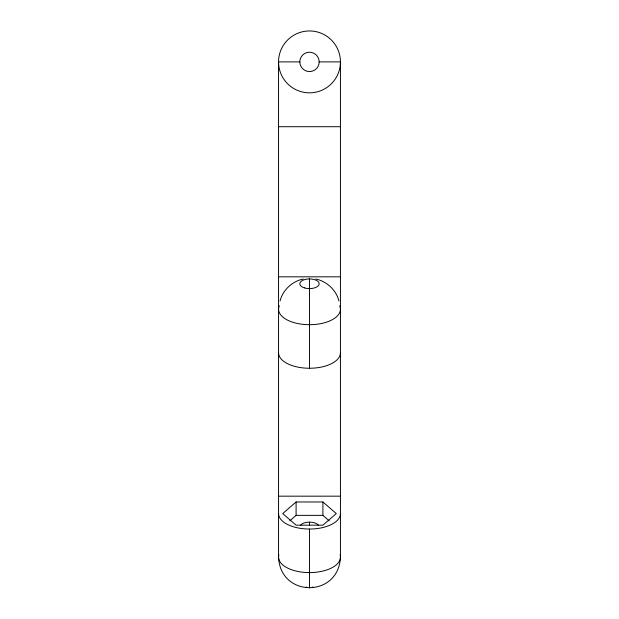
<?xml version="1.0" encoding="UTF-8"?>
<svg xmlns="http://www.w3.org/2000/svg" width="619" height="619" viewBox="0 0 619 619"><rect width="100%" height="100%" fill="white"/><g stroke="black" fill="none" stroke-linecap="round" stroke-linejoin="round"><path stroke-width="0.93" d="M280.059 300.973C282.69 290.149 292.253 281.25 303.178 279.03M296.099 501.97L282.705 513.569L296.099 525.175L322.901 525.175L336.295 513.569L322.901 501.97L296.099 501.97L296.099 515.364L289.754 520.865M299.828 61.892L278.558 61.892L278.558 557.115C280.206 597.861 338.794 597.861 340.442 557.115L340.442 61.892A30.942 30.942 0 0 0 294.025 35.097A30.942 30.942 0 0 0 294.025 88.695A30.942 30.942 0 0 0 340.442 61.892L319.172 61.892A9.672 9.672 0 0 1 304.664 70.272A9.672 9.672 0 0 1 304.664 53.52A9.672 9.672 0 0 1 319.172 61.892M278.558 126.709L340.442 126.709M278.558 276.825L340.442 276.825M278.558 496.167L340.442 496.167M296.099 515.364L322.901 515.364L329.246 520.865M315.822 279.03C326.747 281.25 336.31 290.149 338.941 300.973M322.901 501.97L322.901 515.364M309.5 278.302L309.5 368.251A30.942 15.475 0 0 0 340.442 352.776M318.398 525.082A9.672 4.836 0 0 0 309.5 522.134L309.5 525.013M340.442 513.569A30.942 15.475 0 0 1 309.5 529.044L309.5 588.05M300.602 525.082A9.672 4.836 0 0 1 309.5 522.134M312.951 587.091A9.672 4.836 0 0 1 312.286 587.207M306.714 587.207A9.672 4.836 0 0 1 306.049 587.091M339.669 305.786A30.942 15.475 0 0 1 309.5 324.704A30.942 15.475 0 0 1 279.331 305.786M340.102 554.81A30.942 15.475 0 0 1 309.5 572.59A30.942 15.475 0 0 1 278.898 554.81M309.5 368.251A30.942 15.475 0 0 1 278.558 352.776M309.5 529.044A30.942 15.475 0 0 1 278.558 513.569M304.362 287.874A9.672 4.836 0 0 0 319.164 283.951A9.672 4.836 0 0 0 304.974 279.502A9.672 4.836 0 0 0 304.362 287.874"/></g></svg>
